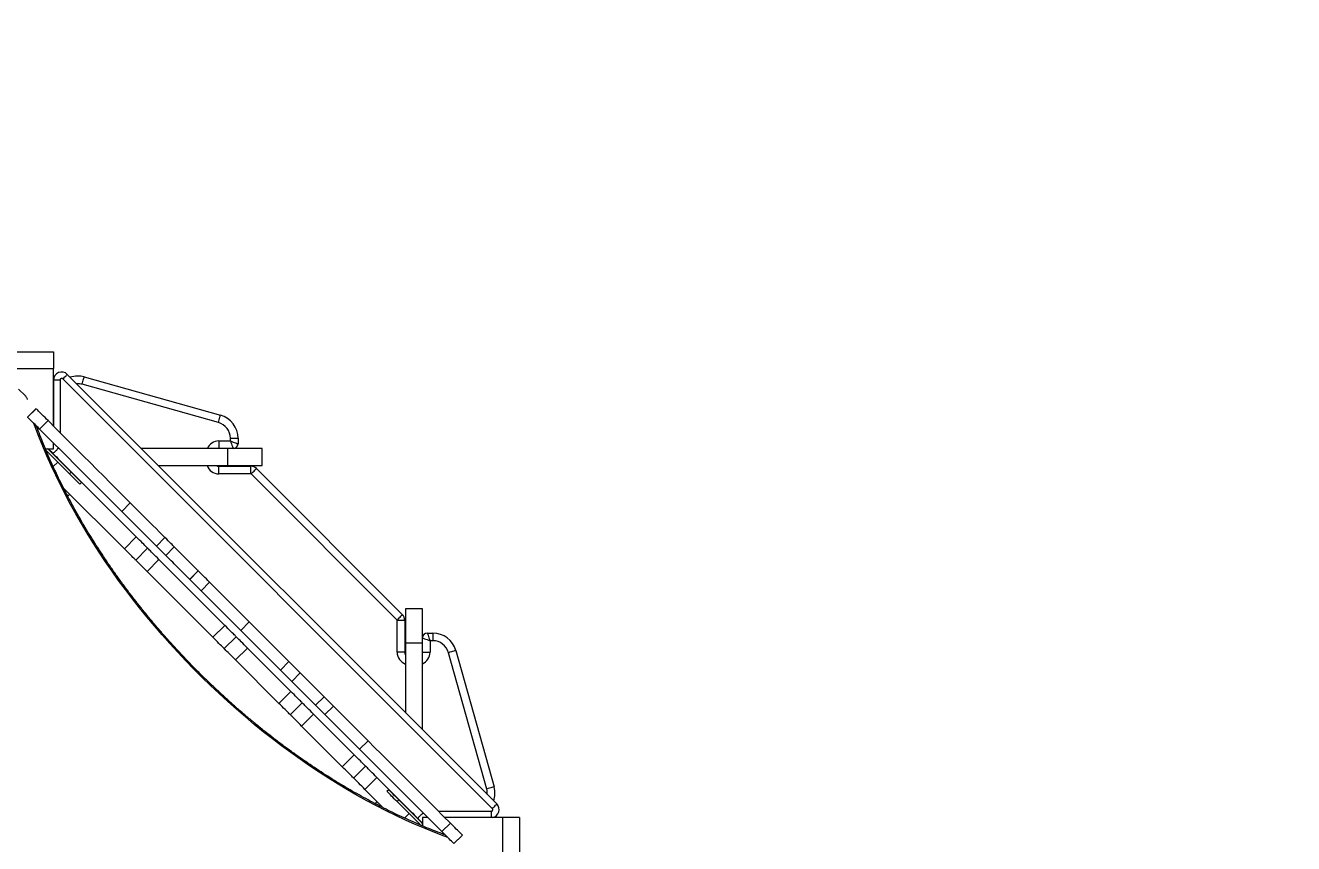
# Model space of a CAD drawing. Header units: millimetres. Extents: x -6332 to 8932, y -6739 to 7096.
# Drawn here: x -1432 to 150, y 808 to 1828 of the extents above; entities that cross this region are included whole.
import ezdxf

# ---------------------------------------------------------------- set-up
doc = ezdxf.new("R2010")
doc.units = ezdxf.units.MM
for name, color, linetype in [('DIKOM_ОБЪЕКТ', 7, 'Continuous'), ('DIKOM_РАЗМЕР_ЗОНА', 7, 'Continuous'), ('DIKOM_РАЗМЕР_ОБЪЕКТА', 7, 'Continuous')]:
    doc.layers.add(name, color=color, linetype=linetype)
doc.styles.add('style1', font='arial.ttf', dxfattribs={"width": 0.8})
doc.dimstyles.new('1-50', dxfattribs={"dimtxt": 300, "dimasz": 200, "dimexe": 100, "dimexo": 0, "dimgap": 100, "dimtad": 1, "dimtxsty": 'style1', "dimcen": 200, "dimclrd": 7, "dimclre": 7, "dimclrt": 7, "dimadec": 1, "dimazin": 2, "dimtfac": 1, "dimtmove": 0, "dimatfit": 2, "dimfxl": 0, "dimlwd": 25, "dimlwe": 18, "dimarcsym": 0})

# ---------------------------------------------------------------- blocks, each defined once
blk = doc.blocks.new('*D9')
at = {"layer": 'Defpoints', "color": 0, "transparency": 16777216}
for p in [(777.2, 5594), (-4228.7, -3389.8), (7301.7, -3389.8)]:
    blk.add_point(p, dxfattribs=at)
at = {"layer": 'DIKOM_РАЗМЕР_ОБЪЕКТА', "color": 7, "lineweight": 18, "transparency": 16777216}
for p, q in [((777.2, 5594), (7401.7, 5594)), ((-4228.7, -3389.8), (7401.7, -3389.8))]:
    blk.add_line(p, q, dxfattribs=at)
at = {"layer": 'DIKOM_РАЗМЕР_ОБЪЕКТА', "color": 7, "lineweight": 25, "transparency": 16777216}
blk.add_line((7301.7, 5394), (7301.7, -3189.8), dxfattribs=at)
at = {"layer": 'DIKOM_РАЗМЕР_ОБЪЕКТА', "color": 7, "transparency": 16777216}
for points in [[(7268.4, 5394), (7335.1, 5394), (7301.7, 5594)], [(7268.4, -3189.8), (7335.1, -3189.8), (7301.7, -3389.8)]]:
    blk.add_solid(points, dxfattribs=at)
at = {"layer": 'DIKOM_РАЗМЕР_ОБЪЕКТА', "color": 7, "transparency": 16777216, "insert": (7048.6, 1153.7), "char_height": 300, "attachment_point": 5, "rotation": 90, "style": 'style1'}
blk.add_mtext('9000', dxfattribs=at)
blk = doc.blocks.new('*D10')
at = {"layer": 'Defpoints', "color": 0, "transparency": 16777216}
for p in [(4034.8, 3636.6), (-4490.8, -1960.5), (4034.8, -5533.4)]:
    blk.add_point(p, dxfattribs=at)
at = {"layer": 'DIKOM_РАЗМЕР_ОБЪЕКТА', "color": 7, "lineweight": 18, "transparency": 16777216}
for p, q in [((4034.8, 3636.6), (4034.8, -5633.4)), ((-4490.8, -1960.5), (-4490.8, -5633.4))]:
    blk.add_line(p, q, dxfattribs=at)
at = {"layer": 'DIKOM_РАЗМЕР_ОБЪЕКТА', "color": 7, "lineweight": 25, "transparency": 16777216}
blk.add_line((-4290.8, -5533.4), (3834.8, -5533.4), dxfattribs=at)
at = {"layer": 'DIKOM_РАЗМЕР_ОБЪЕКТА', "color": 7, "transparency": 16777216}
for points in [[(-4290.8, -5500.1), (-4290.8, -5566.7), (-4490.8, -5533.4)], [(3834.8, -5500.1), (3834.8, -5566.7), (4034.8, -5533.4)]]:
    blk.add_solid(points, dxfattribs=at)
at = {"layer": 'DIKOM_РАЗМЕР_ОБЪЕКТА', "color": 7, "transparency": 16777216, "insert": (308, -5280.2), "char_height": 300, "attachment_point": 5, "style": 'style1'}
blk.add_mtext('8500', dxfattribs=at)
blk = doc.blocks.new('*D11')
at = {"layer": 'Defpoints', "color": 0, "transparency": 16777216}
for p in [(1114.3, 7096.4), (-4349.6, -4627.3), (8831.8, -4627.3)]:
    blk.add_point(p, dxfattribs=at)
at = {"layer": 'DIKOM_РАЗМЕР_ЗОНА', "color": 7, "lineweight": 18, "transparency": 16777216}
for p, q in [((1114.3, 7096.4), (8931.8, 7096.4)), ((-4349.6, -4627.3), (8931.8, -4627.3))]:
    blk.add_line(p, q, dxfattribs=at)
at = {"layer": 'DIKOM_РАЗМЕР_ЗОНА', "color": 7, "lineweight": 25, "transparency": 16777216}
blk.add_line((8831.8, 6896.4), (8831.8, -4427.3), dxfattribs=at)
at = {"layer": 'DIKOM_РАЗМЕР_ЗОНА', "color": 7, "transparency": 16777216}
for points in [[(8798.4, 6896.4), (8865.1, 6896.4), (8831.8, 7096.4)], [(8798.4, -4427.3), (8865.1, -4427.3), (8831.8, -4627.3)]]:
    blk.add_solid(points, dxfattribs=at)
at = {"layer": 'DIKOM_РАЗМЕР_ЗОНА', "color": 7, "transparency": 16777216, "insert": (8578.6, 1308.2), "char_height": 300, "attachment_point": 5, "rotation": 90, "style": 'style1'}
blk.add_mtext('11750', dxfattribs=at)
blk = doc.blocks.new('*D12')
at = {"layer": 'Defpoints', "color": 0, "transparency": 16777216}
for p in [(6134.4, 3354.9), (-6332, -2644.9), (6134.4, -6639)]:
    blk.add_point(p, dxfattribs=at)
at = {"layer": 'DIKOM_РАЗМЕР_ЗОНА', "color": 7, "lineweight": 18, "transparency": 16777216}
for p, q in [((6134.4, 3354.9), (6134.4, -6739)), ((-6332, -2644.9), (-6332, -6739))]:
    blk.add_line(p, q, dxfattribs=at)
at = {"layer": 'DIKOM_РАЗМЕР_ЗОНА', "color": 7, "lineweight": 25, "transparency": 16777216}
blk.add_line((-6132, -6639), (5934.4, -6639), dxfattribs=at)
at = {"layer": 'DIKOM_РАЗМЕР_ЗОНА', "color": 7, "transparency": 16777216}
for points in [[(-6132, -6605.7), (-6132, -6672.3), (-6332, -6639)], [(5934.4, -6605.7), (5934.4, -6672.3), (6134.4, -6639)]]:
    blk.add_solid(points, dxfattribs=at)
at = {"layer": 'DIKOM_РАЗМЕР_ЗОНА', "color": 7, "transparency": 16777216, "insert": (-98.8, -6385.8), "char_height": 300, "attachment_point": 5, "style": 'style1'}
blk.add_mtext('12500', dxfattribs=at)

msp = doc.modelspace()

# ---------------------------------------------------------------- linework, layer by layer
at = {"layer": 'DIKOM_ОБЪЕКТ', "color": 7, "linetype": 'Continuous', "lineweight": 15}
for p, q in [((-1460.976, 1421.087), (-1396.564, 1421.087)), ((-1396.564, 1421.087), (-1396.564, 1400.087)), ((-1460.976, 1400.087), (-1396.564, 1400.087)), ((-1396.33, 1400.087), (-1396.564, 1400.087)), ((-1396.33, 1328.225), (-1396.33, 1400.087)), ((-1380.211, 1391.952), (-1379.688, 1392.475)), ((-1379.688, 1392.475), (-1379.366, 1392.797)), ((-1379.366, 1392.797), (-1379.257, 1392.906)), ((-843.508, 857.156), (-1379.257, 1392.906)), ((-1396.329, 1385.834), (-1396.329, 1328.223)), ((-1388.329, 1385.834), (-1396.329, 1385.834)), ((-1388.329, 1385.834), (-1388.329, 1320.223)), ((-1384.914, 1387.249), (-1383.811, 1388.352)), ((-849.165, 851.5), (-1384.914, 1387.249)), ((-1383.811, 1388.352), (-1382.75, 1389.413)), ((-1382.75, 1389.413), (-1381.772, 1390.391)), ((-1381.772, 1390.391), (-1380.914, 1391.249)), ((-1380.914, 1391.249), (-1380.211, 1391.952)), ((-1360.802, 1380.512), (-1360.302, 1382.297)), ((-1190.802, 1332.912), (-1360.802, 1380.512)), ((-1360.302, 1382.297), (-1359.822, 1384.013)), ((-1359.822, 1384.013), (-1359.379, 1385.594)), ((-1359.379, 1385.594), (-1358.991, 1386.981)), ((-1358.991, 1386.981), (-1358.672, 1388.118)), ((-1358.672, 1388.118), (-1358.436, 1388.963)), ((-1358.436, 1388.963), (-1358.29, 1389.484)), ((-1358.29, 1389.484), (-1358.241, 1389.66)), ((-1358.241, 1389.66), (-1188.241, 1342.06)), ((-1431.603, 1366.063), (-1440.147, 1374.608)), ((-1396.329, 1360.771), (-1396.329, 1361.011)), ((-1396.329, 1328.224), (-1396.329, 1360.771)), ((-1428.846, 1339.527), (-1418.239, 1350.134)), ((-1423.485, 1344.923), (-1418.256, 1350.151)), ((-1418.239, 1350.134), (-1418.256, 1350.151)), ((-1418.109, 1350.004), (-1418.239, 1350.134)), ((-1417.721, 1349.616), (-1418.109, 1350.004)), ((-1417.083, 1348.978), (-1417.721, 1349.616)), ((-1416.206, 1348.101), (-1417.083, 1348.978)), ((-1415.107, 1347.002), (-1416.206, 1348.101)), ((-1413.805, 1345.7), (-1415.107, 1347.002)), ((-1412.325, 1344.22), (-1413.805, 1345.7)), ((-1428.715, 1339.397), (-1428.846, 1339.527)), ((-1428.328, 1339.009), (-1428.715, 1339.397)), ((-1427.689, 1338.371), (-1428.328, 1339.009)), ((-1426.813, 1337.494), (-1427.689, 1338.371)), ((-1425.713, 1336.395), (-1426.813, 1337.494)), ((-1424.412, 1335.094), (-1425.713, 1336.395)), ((-1422.932, 1333.613), (-1424.412, 1335.094)), ((-1421.301, 1331.983), (-1422.932, 1333.613)), ((-1419.549, 1330.23), (-1421.301, 1331.983)), ((-1419.434, 1327.42), (-1420.991, 1331.672)), ((-1417.707, 1328.389), (-1419.549, 1330.23)), ((-1413.894, 1324.575), (-1403.287, 1335.182)), ((-1410.694, 1342.589), (-1412.325, 1344.22)), ((-1408.942, 1340.837), (-1410.694, 1342.589)), ((-1407.101, 1338.995), (-1408.942, 1340.837)), ((-1405.204, 1337.099), (-1407.101, 1338.995)), ((-1403.287, 1335.182), (-1405.204, 1337.099)), ((-1394.481, 1326.376), (-1403.287, 1335.182)), ((-1190.802, 1332.912), (-1190.302, 1334.696)), ((-1190.302, 1334.696), (-1189.822, 1336.412)), ((-1189.822, 1336.412), (-1189.379, 1337.994)), ((-1189.379, 1337.994), (-1188.991, 1339.38)), ((-1188.991, 1339.38), (-1188.672, 1340.518)), ((-1188.672, 1340.518), (-1188.436, 1341.363)), ((-1188.436, 1341.363), (-1188.29, 1341.884)), ((-1188.29, 1341.884), (-1188.241, 1342.06)), ((-1414.846, 1315.379), (-1419.434, 1327.42)), ((-1415.811, 1326.492), (-1417.707, 1328.389)), ((-1413.894, 1324.575), (-1415.811, 1326.492)), ((-1409.986, 1303.315), (-1414.846, 1315.379)), ((-1405.087, 1315.769), (-1413.894, 1324.575)), ((-1396.303, 1306.984), (-1405.087, 1315.769)), ((-1385.696, 1317.591), (-1394.481, 1326.376)), ((-1376.941, 1308.836), (-1385.696, 1317.591)), ((-1175.829, 1309.825), (-1175.829, 1313.171)), ((-1175.829, 1313.171), (-1166.329, 1313.171)), ((-1166.329, 1313.171), (-1166.329, 1306.325)), ((-1404.857, 1291.235), (-1409.986, 1303.315)), ((-1406.617, 1300.087), (-1396.33, 1300.087)), ((-1403.331, 1299.777), (-1403.021, 1300.087)), ((-1403.021, 1300.087), (-1402.877, 1299.943)), ((-1402.877, 1299.943), (-1402.448, 1299.515)), ((-1402.575, 1299.115), (-1402.711, 1299.251)), ((-1402.575, 1299.115), (-1374.342, 1270.881)), ((-1402.448, 1299.515), (-1401.744, 1298.81)), ((-1401.744, 1298.81), (-1400.778, 1297.844)), ((-1400.778, 1297.844), (-1399.57, 1296.637)), ((-1396.33, 1300.087), (-1396.33, 1307.012)), ((-1387.548, 1298.23), (-1396.303, 1306.984)), ((-1378.83, 1289.512), (-1387.548, 1298.23)), ((-1368.224, 1300.118), (-1376.941, 1308.836)), ((-1359.551, 1291.446), (-1368.224, 1300.118)), ((-1179.014, 1300.325), (-1286.677, 1300.325)), ((-1190.329, 1309.825), (-1175.829, 1309.825)), ((-1190.329, 1309.825), (-1190.329, 1300.325)), ((-1179.014, 1279.325), (-1179.014, 1300.325)), ((-1136.329, 1300.325), (-1179.014, 1300.325)), ((-1175.829, 1309.825), (-1175.147, 1307.972)), ((-1175.829, 1309.825), (-1173.976, 1309.142)), ((-1175.147, 1307.972), (-1174.49, 1306.189)), ((-1174.49, 1306.189), (-1173.885, 1304.547)), ((-1173.976, 1309.142), (-1172.194, 1308.486)), ((-1173.885, 1304.547), (-1173.354, 1303.107)), ((-1173.354, 1303.107), (-1172.919, 1301.926)), ((-1172.919, 1301.926), (-1172.596, 1301.048)), ((-1172.596, 1301.048), (-1172.397, 1300.507)), ((-1172.397, 1300.507), (-1172.329, 1300.325)), ((-1172.194, 1308.486), (-1170.552, 1307.88)), ((-1170.552, 1307.88), (-1169.112, 1307.35)), ((-1169.112, 1307.35), (-1167.93, 1306.914)), ((-1167.93, 1306.914), (-1167.053, 1306.591)), ((-1167.053, 1306.591), (-1166.512, 1306.392)), ((-1166.512, 1306.392), (-1166.329, 1306.325)), ((-1136.329, 1279.325), (-1136.329, 1300.325)), ((-1399.46, 1279.145), (-1404.857, 1291.235)), ((-1376.463, 1268.76), (-1404.697, 1296.993)), ((-1399.57, 1296.637), (-1398.145, 1295.211)), ((-1398.145, 1295.211), (-1396.531, 1293.597)), ((-1391.276, 1283.573), (-1396.924, 1277.925)), ((-1396.531, 1293.597), (-1394.762, 1291.828)), ((-1394.762, 1291.828), (-1392.873, 1289.939)), ((-1392.873, 1289.939), (-1390.903, 1287.969)), ((-1390.903, 1287.969), (-1388.891, 1285.957)), ((-1388.891, 1285.957), (-1389.155, 1285.694)), ((-1293.193, 1190.259), (-1388.891, 1285.957)), ((-1370.157, 1280.839), (-1378.83, 1289.512)), ((-1350.93, 1282.825), (-1359.551, 1291.446)), ((-1342.368, 1274.263), (-1350.93, 1282.825)), ((-1393.8, 1267.053), (-1399.46, 1279.145)), ((-1387.88, 1254.966), (-1393.8, 1267.053)), ((-1376.463, 1268.76), (-1374.342, 1270.881)), ((-1374.652, 1266.949), (-1376.463, 1268.76)), ((-1372.88, 1265.177), (-1374.652, 1266.949)), ((-1374.342, 1270.881), (-1372.531, 1269.071)), ((-1372.531, 1269.071), (-1370.759, 1267.298)), ((-1370.759, 1267.298), (-1369.061, 1265.6)), ((-1361.537, 1272.218), (-1370.157, 1280.839)), ((-1369.061, 1265.6), (-1367.471, 1264.011)), ((-1352.975, 1263.657), (-1361.537, 1272.218)), ((-1333.873, 1265.768), (-1342.368, 1274.263)), ((-1325.452, 1257.347), (-1333.873, 1265.768)), ((-1265.677, 1279.325), (-1179.014, 1279.325)), ((-1190.329, 1278.325), (-1150.446, 1278.325)), ((-1190.329, 1268.825), (-1190.329, 1278.325)), ((-1150.446, 1268.825), (-1190.329, 1268.825)), ((-1179.014, 1279.325), (-1136.329, 1279.325)), ((-1150.446, 1268.825), (-1150.446, 1278.325)), ((-1150.092, 1268.678), (-1148.782, 1269.989)), ((-967.977, 1086.533), (-1150.092, 1268.678)), ((-1148.782, 1269.989), (-1147.521, 1271.249)), ((-1147.521, 1271.249), (-1146.36, 1272.41)), ((-1146.36, 1272.41), (-1145.342, 1273.428)), ((-1145.342, 1273.428), (-1144.507, 1274.263)), ((-1144.507, 1274.263), (-1143.886, 1274.884)), ((-1143.886, 1274.884), (-1143.503, 1275.266)), ((-1143.503, 1275.266), (-1143.374, 1275.395)), ((-1143.374, 1275.395), (-961.258, 1093.25)), ((-1381.704, 1242.893), (-1387.88, 1254.966)), ((-1308.043, 1175.41), (-1384.252, 1251.619)), ((-1371.182, 1263.479), (-1372.88, 1265.177)), ((-1369.593, 1261.889), (-1371.182, 1263.479)), ((-1368.145, 1260.441), (-1369.593, 1261.889)), ((-1366.868, 1259.164), (-1368.145, 1260.441)), ((-1367.471, 1264.011), (-1366.023, 1262.563)), ((-1365.787, 1258.084), (-1366.868, 1259.164)), ((-1366.023, 1262.563), (-1364.746, 1261.286)), ((-1364.925, 1257.222), (-1365.787, 1258.084)), ((-1364.3, 1256.597), (-1364.925, 1257.222)), ((-1364.746, 1261.286), (-1363.666, 1260.205)), ((-1363.923, 1256.22), (-1364.3, 1256.597)), ((-1363.803, 1256.1), (-1363.923, 1256.22)), ((-1363.803, 1256.1), (-1361.682, 1258.221)), ((-1363.666, 1260.205), (-1362.804, 1259.343)), ((-1362.804, 1259.343), (-1362.179, 1258.718)), ((-1362.179, 1258.718), (-1361.802, 1258.341)), ((-1361.802, 1258.341), (-1361.682, 1258.222)), ((-1344.48, 1255.162), (-1352.975, 1263.657)), ((-1336.059, 1246.74), (-1344.48, 1255.162)), ((-1317.113, 1249.007), (-1325.452, 1257.347)), ((-1375.275, 1230.839), (-1381.704, 1242.893)), ((-1379.427, 1242.552), (-1379.69, 1242.815)), ((-1378.791, 1241.916), (-1379.427, 1242.552)), ((-1378.403, 1241.528), (-1378.791, 1241.916)), ((-1378.272, 1241.397), (-1378.403, 1241.528)), ((-1376.151, 1243.518), (-1378.272, 1241.397)), ((-1327.719, 1238.4), (-1336.059, 1246.74)), ((-1319.467, 1230.149), (-1327.719, 1238.4)), ((-1308.861, 1240.756), (-1317.113, 1249.007)), ((-1300.704, 1232.599), (-1308.861, 1240.756)), ((-1368.596, 1218.812), (-1375.275, 1230.839)), ((-1361.673, 1206.819), (-1368.596, 1218.812)), ((-1311.311, 1221.992), (-1319.467, 1230.149)), ((-1311.311, 1221.992), (-1300.704, 1232.599)), ((-1306.304, 1216.985), (-1311.311, 1221.992)), ((-1295.697, 1227.592), (-1300.704, 1232.599)), ((-1290.812, 1222.706), (-1295.697, 1227.592)), ((-1286.06, 1217.955), (-1290.812, 1222.706)), ((-1354.509, 1194.868), (-1361.673, 1206.819)), ((-1301.418, 1212.1), (-1306.304, 1216.985)), ((-1296.666, 1207.348), (-1301.418, 1212.1)), ((-1292.06, 1202.742), (-1296.666, 1207.348)), ((-1287.611, 1198.293), (-1292.06, 1202.742)), ((-1281.454, 1213.348), (-1286.06, 1217.955)), ((-1277.005, 1208.9), (-1281.454, 1213.348)), ((-1272.724, 1204.618), (-1277.005, 1208.9)), ((-1268.622, 1200.516), (-1272.724, 1204.618)), ((-1347.109, 1182.965), (-1354.509, 1194.868)), ((-1308.043, 1175.41), (-1293.193, 1190.259)), ((-1291.181, 1188.247), (-1293.193, 1190.259)), ((-1289.21, 1186.276), (-1291.181, 1188.247)), ((-1283.33, 1194.012), (-1287.611, 1198.293)), ((-1279.228, 1189.909), (-1283.33, 1194.012)), ((-1275.315, 1185.997), (-1279.228, 1189.909)), ((-1264.708, 1196.603), (-1268.622, 1200.516)), ((-1268.094, 1178.776), (-1257.488, 1189.383)), ((-1260.994, 1192.889), (-1264.708, 1196.603)), ((-1257.488, 1189.383), (-1260.994, 1192.889)), ((-1255.339, 1187.234), (-1257.488, 1189.383)), ((-1253.377, 1185.271), (-1255.339, 1187.234)), ((-1339.476, 1171.118), (-1347.109, 1182.965)), ((-1331.616, 1159.335), (-1339.476, 1171.118)), ((-1306.03, 1173.398), (-1308.043, 1175.41)), ((-1304.059, 1171.427), (-1306.03, 1173.398)), ((-1302.17, 1169.538), (-1304.059, 1171.427)), ((-1293.905, 1161.273), (-1279.056, 1176.122)), ((-1287.32, 1184.387), (-1289.21, 1186.276)), ((-1285.55, 1182.616), (-1287.32, 1184.387)), ((-1283.936, 1181.002), (-1285.55, 1182.616)), ((-1282.51, 1179.576), (-1283.936, 1181.002)), ((-1281.301, 1178.367), (-1282.51, 1179.576)), ((-1280.334, 1177.4), (-1281.301, 1178.367)), ((-1279.629, 1176.695), (-1280.334, 1177.4)), ((-1279.199, 1176.266), (-1279.629, 1176.695)), ((-1279.056, 1176.122), (-1279.199, 1176.266)), ((-1278.912, 1175.978), (-1279.056, 1176.122)), ((-1278.483, 1175.55), (-1278.912, 1175.978)), ((-1277.779, 1174.845), (-1278.483, 1175.55)), ((-1276.812, 1173.878), (-1277.779, 1174.845)), ((-1275.603, 1172.669), (-1276.812, 1173.878)), ((-1274.177, 1171.243), (-1275.603, 1172.669)), ((-1271.601, 1182.282), (-1275.315, 1185.997)), ((-1272.562, 1169.628), (-1274.177, 1171.243)), ((-1268.094, 1178.776), (-1271.601, 1182.282)), ((-1265.946, 1176.627), (-1268.094, 1178.776)), ((-1263.983, 1174.665), (-1265.946, 1176.627)), ((-1262.214, 1172.895), (-1263.983, 1174.665)), ((-1260.643, 1171.325), (-1262.214, 1172.895)), ((-1259.277, 1169.959), (-1260.643, 1171.325)), ((-1256.448, 1167.129), (-1245.841, 1177.736)), ((-1251.607, 1183.502), (-1253.377, 1185.271)), ((-1250.037, 1181.932), (-1251.607, 1183.502)), ((-1248.671, 1180.565), (-1250.037, 1181.932)), ((-1247.513, 1179.408), (-1248.671, 1180.565)), ((-1246.569, 1178.464), (-1247.513, 1179.408)), ((-1245.841, 1177.736), (-1246.569, 1178.464)), ((-1245.538, 1177.433), (-1245.841, 1177.736)), ((-1244.985, 1176.88), (-1245.538, 1177.433)), ((-1244.193, 1176.088), (-1244.985, 1176.88)), ((-1243.176, 1175.07), (-1244.193, 1176.088)), ((-1241.949, 1173.844), (-1243.176, 1175.07)), ((-1240.535, 1172.43), (-1241.949, 1173.844)), ((-1238.958, 1170.852), (-1240.535, 1172.43)), ((-1237.243, 1169.138), (-1238.958, 1170.852)), ((-1323.534, 1147.621), (-1331.616, 1159.335)), ((-1300.399, 1167.767), (-1302.17, 1169.538)), ((-1298.785, 1166.153), (-1300.399, 1167.767)), ((-1297.359, 1164.726), (-1298.785, 1166.153)), ((-1296.15, 1163.518), (-1297.359, 1164.726)), ((-1295.183, 1162.551), (-1296.15, 1163.518)), ((-1294.478, 1161.846), (-1295.183, 1162.551)), ((-1294.049, 1161.416), (-1294.478, 1161.846)), ((-1293.905, 1161.273), (-1294.049, 1161.416)), ((-1293.761, 1161.129), (-1293.905, 1161.273)), ((-1293.333, 1160.7), (-1293.761, 1161.129)), ((-1292.628, 1159.996), (-1293.333, 1160.7)), ((-1291.661, 1159.029), (-1292.628, 1159.996)), ((-1290.452, 1157.82), (-1291.661, 1159.029)), ((-1289.026, 1156.394), (-1290.452, 1157.82)), ((-1287.411, 1154.779), (-1289.026, 1156.394)), ((-1279.765, 1147.133), (-1264.916, 1161.982)), ((-1270.791, 1167.857), (-1272.562, 1169.628)), ((-1268.9, 1165.967), (-1270.791, 1167.857)), ((-1266.929, 1163.995), (-1268.9, 1165.967)), ((-1264.916, 1161.982), (-1266.929, 1163.995)), ((-1182.874, 1079.94), (-1264.916, 1161.982)), ((-1258.12, 1168.802), (-1259.277, 1169.959)), ((-1257.176, 1167.857), (-1258.12, 1168.802)), ((-1256.448, 1167.129), (-1257.176, 1167.857)), ((-1256.144, 1166.826), (-1256.448, 1167.129)), ((-1255.592, 1166.274), (-1256.144, 1166.826)), ((-1254.8, 1165.482), (-1255.592, 1166.274)), ((-1253.782, 1164.464), (-1254.8, 1165.482)), ((-1252.556, 1163.237), (-1253.782, 1164.464)), ((-1251.142, 1161.823), (-1252.556, 1163.237)), ((-1249.564, 1160.245), (-1251.142, 1161.823)), ((-1247.85, 1158.532), (-1249.564, 1160.245)), ((-1246.029, 1156.71), (-1247.85, 1158.532)), ((-1244.131, 1154.813), (-1246.029, 1156.71)), ((-1235.422, 1167.317), (-1237.243, 1169.138)), ((-1233.525, 1165.419), (-1235.422, 1167.317)), ((-1231.583, 1163.478), (-1233.525, 1165.419)), ((-1229.632, 1161.526), (-1231.583, 1163.478)), ((-1227.703, 1159.597), (-1229.632, 1161.526)), ((-1225.829, 1157.724), (-1227.703, 1159.597)), ((-1224.044, 1155.938), (-1225.829, 1157.724)), ((-1222.376, 1154.271), (-1224.044, 1155.938)), ((-1315.233, 1135.984), (-1323.534, 1147.621)), ((-1285.64, 1153.008), (-1287.411, 1154.779)), ((-1283.75, 1151.117), (-1285.64, 1153.008)), ((-1281.778, 1149.146), (-1283.75, 1151.117)), ((-1279.765, 1147.133), (-1281.778, 1149.146)), ((-1197.723, 1065.091), (-1279.765, 1147.133)), ((-1242.19, 1152.872), (-1244.131, 1154.813)), ((-1240.238, 1150.92), (-1242.19, 1152.872)), ((-1238.309, 1148.991), (-1240.238, 1150.92)), ((-1236.436, 1147.117), (-1238.309, 1148.991)), ((-1234.65, 1145.332), (-1236.436, 1147.117)), ((-1232.983, 1143.664), (-1234.65, 1145.332)), ((-1231.462, 1142.143), (-1232.983, 1143.664)), ((-1230.114, 1140.795), (-1231.462, 1142.143)), ((-1228.961, 1139.643), (-1230.114, 1140.795)), ((-1228.024, 1138.706), (-1228.961, 1139.643)), ((-1226.645, 1137.327), (-1216.039, 1147.934)), ((-1226.628, 1137.31), (-1216.021, 1147.916)), ((-1220.855, 1152.75), (-1222.376, 1154.271)), ((-1219.507, 1151.402), (-1220.855, 1152.75)), ((-1218.355, 1150.25), (-1219.507, 1151.402)), ((-1217.418, 1149.313), (-1218.355, 1150.25)), ((-1216.712, 1148.607), (-1217.418, 1149.313)), ((-1216.25, 1148.144), (-1216.712, 1148.607)), ((-1216.039, 1147.934), (-1216.25, 1148.144)), ((-1216.021, 1147.916), (-1216.039, 1147.934)), ((-1215.877, 1147.771), (-1216.021, 1147.916)), ((-1215.447, 1147.342), (-1215.877, 1147.771)), ((-1214.742, 1146.637), (-1215.447, 1147.342)), ((-1213.775, 1145.669), (-1214.742, 1146.637)), ((-1212.565, 1144.46), (-1213.775, 1145.669)), ((-1211.138, 1143.033), (-1212.565, 1144.46)), ((-1209.522, 1141.417), (-1211.138, 1143.033)), ((-1207.751, 1139.646), (-1209.522, 1141.417)), ((-1205.86, 1137.755), (-1207.751, 1139.646)), ((-1306.72, 1124.431), (-1315.233, 1135.984)), ((-1297.999, 1112.969), (-1306.72, 1124.431)), ((-1227.318, 1138), (-1228.024, 1138.706)), ((-1226.856, 1137.538), (-1227.318, 1138)), ((-1226.645, 1137.327), (-1226.856, 1137.538)), ((-1226.628, 1137.31), (-1226.645, 1137.327)), ((-1226.484, 1137.165), (-1226.628, 1137.31)), ((-1226.054, 1136.735), (-1226.484, 1137.165)), ((-1225.349, 1136.03), (-1226.054, 1136.735)), ((-1224.381, 1135.063), (-1225.349, 1136.03)), ((-1223.171, 1133.853), (-1224.381, 1135.063)), ((-1221.744, 1132.426), (-1223.171, 1133.853)), ((-1220.129, 1130.81), (-1221.744, 1132.426)), ((-1218.358, 1129.039), (-1220.129, 1130.81)), ((-1216.467, 1127.148), (-1218.358, 1129.039)), ((-1214.495, 1125.176), (-1216.467, 1127.148)), ((-1212.482, 1123.164), (-1214.495, 1125.176)), ((-1212.482, 1123.164), (-1201.876, 1133.771)), ((-1203.888, 1135.783), (-1205.86, 1137.755)), ((-1201.876, 1133.771), (-1203.888, 1135.783)), ((-1152.378, 1084.273), (-1201.876, 1133.771)), ((-1289.075, 1101.605), (-1297.999, 1112.969)), ((-1162.985, 1073.667), (-1212.482, 1123.164)), ((-1279.954, 1090.345), (-1289.075, 1101.605)), ((-963.226, 1091.282), (-962.391, 1092.118)), ((-962.391, 1092.118), (-961.77, 1092.739)), ((-961.77, 1092.739), (-961.387, 1093.121)), ((-961.387, 1093.121), (-961.258, 1093.25)), ((-936.33, 1100.321), (-957.33, 1100.321)), ((-957.33, 1100.321), (-957.33, 1057.637)), ((-936.33, 1057.637), (-936.33, 1100.321)), ((-1270.641, 1079.197), (-1279.954, 1090.345)), ((-1261.142, 1068.167), (-1270.641, 1079.197)), ((-1197.723, 1065.091), (-1182.874, 1079.94)), ((-1180.861, 1077.928), (-1182.874, 1079.94)), ((-1178.89, 1075.956), (-1180.861, 1077.928)), ((-1177, 1074.067), (-1178.89, 1075.956)), ((-1162.985, 1073.667), (-1152.378, 1084.273)), ((-1102.881, 1034.775), (-1152.378, 1084.273)), ((-967.977, 1086.533), (-966.666, 1087.843)), ((-967.83, 1046.321), (-967.83, 1086.179)), ((-958.33, 1086.179), (-967.83, 1086.179)), ((-966.666, 1087.843), (-965.406, 1089.103)), ((-965.406, 1089.103), (-964.244, 1090.265)), ((-964.244, 1090.265), (-963.226, 1091.282)), ((-958.33, 1086.179), (-958.33, 1046.321)), ((-1251.463, 1057.262), (-1261.142, 1068.167)), ((-1195.711, 1063.078), (-1197.723, 1065.091)), ((-1193.739, 1061.107), (-1195.711, 1063.078)), ((-1191.85, 1059.217), (-1193.739, 1061.107)), ((-1183.586, 1050.953), (-1168.737, 1065.803)), ((-1175.23, 1072.296), (-1177, 1074.067)), ((-1173.615, 1070.682), (-1175.23, 1072.296)), ((-1172.189, 1069.255), (-1173.615, 1070.682)), ((-1170.98, 1068.047), (-1172.189, 1069.255)), ((-1170.013, 1067.08), (-1170.98, 1068.047)), ((-1169.308, 1066.375), (-1170.013, 1067.08)), ((-1168.879, 1065.946), (-1169.308, 1066.375)), ((-1168.737, 1065.803), (-1168.879, 1065.946)), ((-1168.592, 1065.659), (-1168.737, 1065.803)), ((-1168.163, 1065.229), (-1168.592, 1065.659)), ((-1167.458, 1064.524), (-1168.163, 1065.229)), ((-1166.491, 1063.557), (-1167.458, 1064.524)), ((-1165.282, 1062.348), (-1166.491, 1063.557)), ((-1163.856, 1060.922), (-1165.282, 1062.348)), ((-1162.241, 1059.307), (-1163.856, 1060.922)), ((-1113.487, 1024.169), (-1162.985, 1073.667)), ((-936.33, 1064.321), (-936.148, 1064.254)), ((-936.148, 1064.254), (-935.607, 1064.055)), ((-935.607, 1064.055), (-934.729, 1063.731)), ((-934.729, 1063.731), (-933.548, 1063.296)), ((-933.548, 1063.296), (-932.108, 1062.766)), ((-932.108, 1062.766), (-930.466, 1062.161)), ((-930.466, 1062.161), (-928.684, 1061.504)), ((-930.33, 1070.321), (-923.484, 1070.321)), ((-930.33, 1070.321), (-930.263, 1070.138)), ((-930.263, 1070.138), (-930.064, 1069.598)), ((-930.064, 1069.598), (-929.74, 1068.72)), ((-929.74, 1068.72), (-929.305, 1067.539)), ((-929.305, 1067.539), (-928.775, 1066.099)), ((-928.775, 1066.099), (-928.17, 1064.457)), ((-928.684, 1061.504), (-926.83, 1060.821)), ((-928.17, 1064.457), (-927.513, 1062.675)), ((-927.513, 1062.675), (-926.83, 1060.821)), ((-926.83, 1060.821), (-926.83, 1046.321)), ((-923.484, 1060.821), (-926.83, 1060.821)), ((-923.484, 1070.321), (-923.484, 1060.821)), ((-1241.609, 1046.487), (-1251.463, 1057.262)), ((-1231.586, 1035.851), (-1241.609, 1046.487)), ((-1190.079, 1057.447), (-1191.85, 1059.217)), ((-1188.465, 1055.832), (-1190.079, 1057.447)), ((-1187.038, 1054.406), (-1188.465, 1055.832)), ((-1185.83, 1053.197), (-1187.038, 1054.406)), ((-1184.863, 1052.23), (-1185.83, 1053.197)), ((-1184.158, 1051.526), (-1184.863, 1052.23)), ((-1183.729, 1051.096), (-1184.158, 1051.526)), ((-1183.586, 1050.953), (-1183.729, 1051.096)), ((-1183.441, 1050.809), (-1183.586, 1050.953)), ((-1183.012, 1050.38), (-1183.441, 1050.809)), ((-1182.307, 1049.675), (-1183.012, 1050.38)), ((-1181.34, 1048.708), (-1182.307, 1049.675)), ((-1180.132, 1047.499), (-1181.34, 1048.708)), ((-1178.705, 1046.073), (-1180.132, 1047.499)), ((-1177.09, 1044.458), (-1178.705, 1046.073)), ((-1175.32, 1042.687), (-1177.09, 1044.458)), ((-1169.446, 1036.814), (-1154.597, 1051.663)), ((-1160.471, 1057.537), (-1162.241, 1059.307)), ((-1158.581, 1055.647), (-1160.471, 1057.537)), ((-1156.609, 1053.676), (-1158.581, 1055.647)), ((-1154.597, 1051.663), (-1156.609, 1053.676)), ((-1100.443, 997.509), (-1154.597, 1051.663)), ((-958.33, 1046.321), (-967.83, 1046.321)), ((-936.33, 1057.637), (-957.33, 1057.637)), ((-957.33, 1057.637), (-957.33, 970.978)), ((-936.33, 949.978), (-936.33, 1057.637)), ((-936.33, 1046.321), (-926.83, 1046.321)), ((-901.959, 1046.348), (-903.743, 1045.848)), ((-856.143, 875.849), (-903.743, 1045.848)), ((-900.242, 1046.829), (-901.959, 1046.348)), ((-898.661, 1047.272), (-900.242, 1046.829)), ((-897.274, 1047.66), (-898.661, 1047.272)), ((-896.137, 1047.978), (-897.274, 1047.66)), ((-895.291, 1048.215), (-896.137, 1047.978)), ((-894.771, 1048.361), (-895.291, 1048.215)), ((-894.595, 1048.41), (-894.771, 1048.361)), ((-894.595, 1048.41), (-846.995, 878.41)), ((-1221.4, 1025.358), (-1231.586, 1035.851)), ((-1173.43, 1040.798), (-1175.32, 1042.687)), ((-1171.459, 1038.827), (-1173.43, 1040.798)), ((-1169.446, 1036.814), (-1171.459, 1038.827)), ((-1115.292, 982.66), (-1169.446, 1036.814)), ((-1113.487, 1024.169), (-1102.881, 1034.775)), ((-1100.868, 1032.763), (-1102.881, 1034.775)), ((-1098.896, 1030.791), (-1100.868, 1032.763)), ((-1097.006, 1028.9), (-1098.896, 1030.791)), ((-1095.234, 1027.129), (-1097.006, 1028.9)), ((-1211.058, 1015.017), (-1221.4, 1025.358)), ((-1200.566, 1004.831), (-1211.058, 1015.017)), ((-1111.475, 1022.156), (-1113.487, 1024.169)), ((-1109.503, 1020.185), (-1111.475, 1022.156)), ((-1107.612, 1018.294), (-1109.503, 1020.185)), ((-1105.841, 1016.522), (-1107.612, 1018.294)), ((-1104.225, 1014.907), (-1105.841, 1016.522)), ((-1102.798, 1013.48), (-1104.225, 1014.907)), ((-1101.589, 1012.27), (-1102.798, 1013.48)), ((-1099.342, 1010.023), (-1088.735, 1020.63)), ((-1099.325, 1010.006), (-1088.718, 1020.613)), ((-1093.619, 1025.514), (-1095.234, 1027.129)), ((-1092.192, 1024.087), (-1093.619, 1025.514)), ((-1090.982, 1022.877), (-1092.192, 1024.087)), ((-1090.015, 1021.909), (-1090.982, 1022.877)), ((-1089.309, 1021.204), (-1090.015, 1021.909)), ((-1088.88, 1020.774), (-1089.309, 1021.204)), ((-1088.735, 1020.63), (-1088.88, 1020.774)), ((-1088.718, 1020.613), (-1088.735, 1020.63)), ((-1088.507, 1020.402), (-1088.718, 1020.613)), ((-1088.045, 1019.939), (-1088.507, 1020.402)), ((-1087.339, 1019.234), (-1088.045, 1019.939)), ((-1086.402, 1018.297), (-1087.339, 1019.234)), ((-1085.249, 1017.144), (-1086.402, 1018.297)), ((-1083.901, 1015.796), (-1085.249, 1017.144)), ((-1082.38, 1014.275), (-1083.901, 1015.796)), ((-1080.713, 1012.608), (-1082.38, 1014.275)), ((-1078.927, 1010.822), (-1080.713, 1012.608)), ((-1189.93, 994.808), (-1200.566, 1004.831)), ((-1115.292, 982.66), (-1100.443, 997.509)), ((-1100.621, 1011.303), (-1101.589, 1012.27)), ((-1099.916, 1010.597), (-1100.621, 1011.303)), ((-1098.43, 995.496), (-1100.443, 997.509)), ((-1099.486, 1010.168), (-1099.916, 1010.597)), ((-1099.342, 1010.023), (-1099.486, 1010.168)), ((-1099.325, 1010.006), (-1099.342, 1010.023)), ((-1099.114, 1009.795), (-1099.325, 1010.006)), ((-1098.651, 1009.333), (-1099.114, 1009.795)), ((-1097.946, 1008.627), (-1098.651, 1009.333)), ((-1097.009, 1007.69), (-1097.946, 1008.627)), ((-1095.856, 1006.537), (-1097.009, 1007.69)), ((-1094.508, 1005.189), (-1095.856, 1006.537)), ((-1092.987, 1003.669), (-1094.508, 1005.189)), ((-1091.32, 1002.001), (-1092.987, 1003.669)), ((-1089.534, 1000.216), (-1091.32, 1002.001)), ((-1087.661, 998.342), (-1089.534, 1000.216)), ((-1085.732, 996.413), (-1087.661, 998.342)), ((-1077.054, 1008.949), (-1078.927, 1010.822)), ((-1075.125, 1007.02), (-1077.054, 1008.949)), ((-1073.173, 1005.068), (-1075.125, 1007.02)), ((-1071.232, 1003.127), (-1073.173, 1005.068)), ((-1069.334, 1001.229), (-1071.232, 1003.127)), ((-1067.513, 999.408), (-1069.334, 1001.229)), ((-1065.799, 997.694), (-1067.513, 999.408)), ((-1064.221, 996.116), (-1065.799, 997.694)), ((-1179.155, 984.954), (-1189.93, 994.808)), ((-1168.25, 975.275), (-1179.155, 984.954)), ((-1113.28, 980.647), (-1115.292, 982.66)), ((-1101.147, 968.514), (-1086.297, 983.364)), ((-1101.137, 968.505), (-1086.288, 983.354)), ((-1096.459, 993.525), (-1098.43, 995.496)), ((-1094.568, 991.634), (-1096.459, 993.525)), ((-1092.797, 989.863), (-1094.568, 991.634)), ((-1091.182, 988.248), (-1092.797, 989.863)), ((-1089.755, 986.821), (-1091.182, 988.248)), ((-1088.545, 985.611), (-1089.755, 986.821)), ((-1087.577, 984.643), (-1088.545, 985.611)), ((-1086.872, 983.938), (-1087.577, 984.643)), ((-1086.442, 983.508), (-1086.872, 983.938)), ((-1086.297, 983.364), (-1086.442, 983.508)), ((-1086.288, 983.354), (-1086.297, 983.364)), ((-1086.143, 983.21), (-1086.288, 983.354)), ((-1085.714, 982.78), (-1086.143, 983.21)), ((-1083.78, 994.461), (-1085.732, 996.413)), ((-1085.008, 982.075), (-1085.714, 982.78)), ((-1084.041, 981.107), (-1085.008, 982.075)), ((-1082.831, 979.898), (-1084.041, 981.107)), ((-1081.838, 992.52), (-1083.78, 994.461)), ((-1079.941, 990.623), (-1081.838, 992.52)), ((-1078.12, 988.801), (-1079.941, 990.623)), ((-1076.406, 987.087), (-1078.12, 988.801)), ((-1074.828, 985.509), (-1076.406, 987.087)), ((-1073.414, 984.096), (-1074.828, 985.509)), ((-1072.187, 982.869), (-1073.414, 984.096)), ((-1071.17, 981.851), (-1072.187, 982.869)), ((-1070.378, 981.06), (-1071.17, 981.851)), ((-1069.825, 980.507), (-1070.378, 981.06)), ((-1069.522, 980.204), (-1058.915, 990.81)), ((-1062.807, 994.702), (-1064.221, 996.116)), ((-1061.581, 993.475), (-1062.807, 994.702)), ((-1060.563, 992.458), (-1061.581, 993.475)), ((-1059.771, 991.666), (-1060.563, 992.458)), ((-1059.219, 991.114), (-1059.771, 991.666)), ((-1058.915, 990.81), (-1059.219, 991.114)), ((-1058.187, 990.082), (-1058.915, 990.81)), ((-1057.243, 989.138), (-1058.187, 990.082)), ((-1056.086, 987.98), (-1057.243, 989.138)), ((-1054.72, 986.614), (-1056.086, 987.98)), ((-1053.149, 985.044), (-1054.72, 986.614)), ((-1051.38, 983.274), (-1053.149, 985.044)), ((-1049.417, 981.312), (-1051.38, 983.274)), ((-1047.269, 979.163), (-1049.417, 981.312)), ((-1157.22, 965.776), (-1168.25, 975.275)), ((-1146.072, 956.463), (-1157.22, 965.776)), ((-1111.308, 978.676), (-1113.28, 980.647)), ((-1109.417, 976.785), (-1111.308, 978.676)), ((-1107.646, 975.014), (-1109.417, 976.785)), ((-1106.031, 973.399), (-1107.646, 975.014)), ((-1104.604, 971.972), (-1106.031, 973.399)), ((-1103.394, 970.762), (-1104.604, 971.972)), ((-1102.427, 969.794), (-1103.394, 970.762)), ((-1101.721, 969.089), (-1102.427, 969.794)), ((-1101.291, 968.659), (-1101.721, 969.089)), ((-1101.147, 968.514), (-1101.291, 968.659)), ((-1101.137, 968.505), (-1101.147, 968.514)), ((-1100.993, 968.36), (-1101.137, 968.505)), ((-1100.563, 967.931), (-1100.993, 968.36)), ((-1099.858, 967.226), (-1100.563, 967.931)), ((-1098.89, 966.258), (-1099.858, 967.226)), ((-1097.681, 965.048), (-1098.89, 966.258)), ((-1096.253, 963.621), (-1097.681, 965.048)), ((-1086.991, 954.359), (-1072.142, 969.208)), ((-1081.404, 978.47), (-1082.831, 979.898)), ((-1079.789, 976.855), (-1081.404, 978.47)), ((-1078.017, 975.083), (-1079.789, 976.855)), ((-1076.127, 973.193), (-1078.017, 975.083)), ((-1074.155, 971.221), (-1076.127, 973.193)), ((-1072.142, 969.208), (-1074.155, 971.221)), ((-1021.393, 918.459), (-1072.142, 969.208)), ((-1069.522, 980.204), (-1069.825, 980.507)), ((-1068.794, 979.476), (-1069.522, 980.204)), ((-1067.85, 978.531), (-1068.794, 979.476)), ((-1066.692, 977.374), (-1067.85, 978.531)), ((-1065.326, 976.008), (-1066.692, 977.374)), ((-1063.756, 974.437), (-1065.326, 976.008)), ((-1061.987, 972.668), (-1063.756, 974.437)), ((-1060.024, 970.706), (-1061.987, 972.668)), ((-1057.875, 968.557), (-1060.024, 970.706)), ((-1057.875, 968.557), (-1047.269, 979.163)), ((-1054.369, 965.05), (-1057.875, 968.557)), ((-1050.655, 961.336), (-1054.369, 965.05)), ((-1043.762, 975.657), (-1047.269, 979.163)), ((-1040.048, 971.943), (-1043.762, 975.657)), ((-1036.135, 968.03), (-1040.048, 971.943)), ((-1032.033, 963.927), (-1036.135, 968.03)), ((-1134.812, 947.342), (-1146.072, 956.463)), ((-1094.638, 962.006), (-1096.253, 963.621)), ((-1092.867, 960.234), (-1094.638, 962.006)), ((-1090.976, 958.344), (-1092.867, 960.234)), ((-1089.004, 956.372), (-1090.976, 958.344)), ((-1086.991, 954.359), (-1089.004, 956.372)), ((-1036.242, 903.61), (-1086.991, 954.359)), ((-1046.742, 957.423), (-1050.655, 961.336)), ((-1042.639, 953.321), (-1046.742, 957.423)), ((-1038.359, 949.04), (-1042.639, 953.321)), ((-1027.752, 959.647), (-1032.033, 963.927)), ((-1023.303, 955.197), (-1027.752, 959.647)), ((-1018.697, 950.592), (-1023.303, 955.197)), ((-1013.945, 945.839), (-1018.697, 950.592)), ((-1123.448, 938.418), (-1134.812, 947.342)), ((-1111.986, 929.697), (-1123.448, 938.418)), ((-1033.909, 944.591), (-1038.359, 949.04)), ((-1029.303, 939.985), (-1033.909, 944.591)), ((-1024.551, 935.233), (-1029.303, 939.985)), ((-1019.666, 930.347), (-1024.551, 935.233)), ((-1014.659, 925.341), (-1004.052, 935.947)), ((-1009.059, 940.954), (-1013.945, 945.839)), ((-1004.052, 935.947), (-1009.059, 940.954)), ((-995.896, 927.791), (-1004.052, 935.947)), ((-1100.433, 921.184), (-1111.986, 929.697)), ((-1088.796, 912.883), (-1100.433, 921.184)), ((-1036.242, 903.61), (-1021.393, 918.459)), ((-1019.38, 916.447), (-1021.393, 918.459)), ((-1014.659, 925.341), (-1019.666, 930.347)), ((-1006.502, 917.184), (-1014.659, 925.341)), ((-987.644, 919.539), (-995.896, 927.791)), ((-979.304, 911.199), (-987.644, 919.539)), ((-1077.082, 904.8), (-1088.796, 912.883)), ((-1065.298, 896.94), (-1077.082, 904.8)), ((-1034.23, 901.598), (-1036.242, 903.61)), ((-1022.105, 889.473), (-1007.256, 904.322)), ((-1017.409, 914.475), (-1019.38, 916.447)), ((-1015.518, 912.584), (-1017.409, 914.475)), ((-1013.748, 910.814), (-1015.518, 912.584)), ((-1012.132, 909.198), (-1013.748, 910.814)), ((-1010.706, 907.772), (-1012.132, 909.198)), ((-1009.497, 906.563), (-1010.706, 907.772)), ((-1008.53, 905.596), (-1009.497, 906.563)), ((-1007.825, 904.892), (-1008.53, 905.596)), ((-1007.397, 904.463), (-1007.825, 904.892)), ((-1007.256, 904.322), (-1007.397, 904.463)), ((-1007.112, 904.178), (-1007.256, 904.322)), ((-1006.683, 903.75), (-1007.112, 904.178)), ((-1005.978, 903.045), (-1006.683, 903.75)), ((-998.251, 908.932), (-1006.502, 917.184)), ((-1005.012, 902.078), (-1005.978, 903.045)), ((-1003.803, 900.869), (-1005.012, 902.078)), ((-989.911, 900.592), (-998.251, 908.932)), ((-970.883, 902.778), (-979.304, 911.199)), ((-962.388, 894.283), (-970.883, 902.778)), ((-1053.452, 889.308), (-1065.298, 896.94)), ((-1041.549, 881.908), (-1053.452, 889.308)), ((-1032.258, 899.626), (-1034.23, 901.598)), ((-1030.367, 897.735), (-1032.258, 899.626)), ((-1028.597, 895.964), (-1030.367, 897.735)), ((-1026.982, 894.349), (-1028.597, 895.964)), ((-1025.555, 892.923), (-1026.982, 894.349)), ((-1024.346, 891.714), (-1025.555, 892.923)), ((-1023.379, 890.747), (-1024.346, 891.714)), ((-1022.675, 890.042), (-1023.379, 890.747)), ((-1022.246, 889.614), (-1022.675, 890.042)), ((-1022.105, 889.473), (-1022.246, 889.614)), ((-1021.962, 889.329), (-1022.105, 889.473)), ((-1021.533, 888.9), (-1021.962, 889.329)), ((-1020.828, 888.196), (-1021.533, 888.9)), ((-1019.861, 887.229), (-1020.828, 888.196)), ((-1018.652, 886.02), (-1019.861, 887.229)), ((-1017.226, 884.594), (-1018.652, 886.02)), ((-1007.966, 875.333), (-993.117, 890.183)), ((-1002.376, 899.443), (-1003.803, 900.869)), ((-1000.761, 897.828), (-1002.376, 899.443)), ((-998.991, 896.057), (-1000.761, 897.828)), ((-997.101, 894.167), (-998.991, 896.057)), ((-995.129, 892.195), (-997.101, 894.167)), ((-993.117, 890.183), (-995.129, 892.195)), ((-950.479, 847.545), (-993.117, 890.183)), ((-981.49, 892.171), (-989.911, 900.592)), ((-972.995, 883.676), (-981.49, 892.171)), ((-953.826, 885.721), (-962.388, 894.283)), ((-1029.598, 874.743), (-1041.549, 881.908)), ((-1017.605, 867.82), (-1029.598, 874.743)), ((-1015.611, 882.978), (-1017.226, 884.594)), ((-1013.84, 881.208), (-1015.611, 882.978)), ((-1011.95, 879.317), (-1013.84, 881.208)), ((-1009.978, 877.346), (-1011.95, 879.317)), ((-1007.966, 875.333), (-1009.978, 877.346)), ((-984.787, 852.154), (-1007.966, 875.333)), ((-978.43, 874.97), (-980.551, 872.848)), ((-980.431, 872.728), (-980.551, 872.848)), ((-980.055, 872.352), (-980.431, 872.728)), ((-979.429, 871.726), (-980.055, 872.352)), ((-978.567, 870.864), (-979.429, 871.726)), ((-977.487, 869.784), (-978.567, 870.864)), ((-978.43, 874.969), (-978.31, 874.849)), ((-978.31, 874.849), (-977.933, 874.473)), ((-977.933, 874.473), (-977.308, 873.847)), ((-977.308, 873.847), (-976.446, 872.985)), ((-976.446, 872.985), (-975.366, 871.905)), ((-975.366, 871.905), (-974.089, 870.628)), ((-974.089, 870.628), (-972.64, 869.18)), ((-964.433, 875.115), (-972.995, 883.676)), ((-955.812, 866.494), (-964.433, 875.115)), ((-945.206, 877.101), (-953.826, 885.721)), ((-936.533, 868.427), (-945.206, 877.101)), ((-854.359, 876.348), (-856.143, 875.849)), ((-852.642, 876.829), (-854.359, 876.348)), ((-851.061, 877.272), (-852.642, 876.829)), ((-849.675, 877.66), (-851.061, 877.272)), ((-848.537, 877.978), (-849.675, 877.66)), ((-847.691, 878.215), (-848.537, 877.978)), ((-847.171, 878.361), (-847.691, 878.215)), ((-846.995, 878.41), (-847.171, 878.361)), ((-1005.578, 861.142), (-1017.605, 867.82)), ((-993.524, 854.713), (-1005.578, 861.142)), ((-992.899, 860.266), (-995.02, 858.145)), ((-994.889, 858.014), (-995.02, 858.145)), ((-994.501, 857.626), (-994.889, 858.014)), ((-993.865, 856.99), (-994.501, 857.626)), ((-993.512, 856.638), (-993.865, 856.99)), ((-981.45, 848.537), (-993.524, 854.713)), ((-976.21, 868.506), (-977.487, 869.784)), ((-974.762, 867.058), (-976.21, 868.506)), ((-973.172, 865.469), (-974.762, 867.058)), ((-971.474, 863.771), (-973.172, 865.469)), ((-972.64, 869.18), (-971.051, 867.59)), ((-969.702, 861.999), (-971.474, 863.771)), ((-971.051, 867.59), (-969.353, 865.892)), ((-967.892, 860.188), (-969.702, 861.999)), ((-969.353, 865.892), (-967.581, 864.12)), ((-965.77, 862.309), (-967.892, 860.188)), ((-967.892, 860.188), (-939.658, 831.955)), ((-967.581, 864.12), (-965.77, 862.309)), ((-937.537, 834.076), (-965.77, 862.309)), ((-947.139, 857.821), (-955.812, 866.494)), ((-938.422, 849.103), (-947.139, 857.821)), ((-927.815, 859.71), (-936.533, 868.427)), ((-919.06, 850.955), (-927.815, 859.71)), ((-847, 853.664), (-846.022, 854.642)), ((-846.022, 854.642), (-845.165, 855.499)), ((-845.165, 855.499), (-844.462, 856.203)), ((-844.462, 856.203), (-843.939, 856.726)), ((-843.939, 856.726), (-843.617, 857.048)), ((-843.617, 857.048), (-843.508, 857.156)), ((-969.364, 842.617), (-981.45, 848.537)), ((-957.272, 836.957), (-969.364, 842.617)), ((-958.528, 839.496), (-952.864, 845.16)), ((-950.742, 847.281), (-950.479, 847.545)), ((-950.479, 847.545), (-948.465, 845.532)), ((-948.465, 845.532), (-946.493, 843.559)), ((-946.493, 843.559), (-944.602, 841.668)), ((-944.602, 841.668), (-942.83, 839.896)), ((-942.83, 839.896), (-941.214, 838.28)), ((-929.667, 840.348), (-938.422, 849.103)), ((-929.64, 840.321), (-936.33, 840.321)), ((-936.33, 840.321), (-936.33, 829.782)), ((-920.883, 831.564), (-929.667, 840.348)), ((-910.276, 842.171), (-919.06, 850.955)), ((-916.19, 848.085), (-850.579, 848.085)), ((-901.469, 833.364), (-910.276, 842.171)), ((-836.33, 840.321), (-908.426, 840.321)), ((-850.579, 848.085), (-850.579, 840.321)), ((-849.165, 851.5), (-848.061, 852.603)), ((-848.061, 852.603), (-847, 853.664)), ((-815.33, 840.321), (-836.33, 840.321)), ((-836.33, 840.321), (-836.33, 775.909)), ((-815.33, 840.321), (-815.33, 775.909)), ((-945.182, 831.56), (-957.272, 836.957)), ((-933.102, 826.43), (-945.182, 831.56)), ((-941.214, 838.28), (-939.786, 836.853)), ((-939.786, 836.853), (-938.576, 835.643)), ((-938.576, 835.643), (-937.609, 834.675)), ((-937.609, 834.675), (-936.903, 833.97)), ((-937.4, 833.94), (-937.537, 834.076)), ((-936.903, 833.97), (-936.474, 833.54)), ((-936.33, 833.396), (-936.687, 833.04)), ((-936.474, 833.54), (-936.33, 833.396)), ((-921.038, 821.57), (-933.102, 826.43)), ((-912.076, 822.757), (-920.883, 831.564)), ((-912.076, 822.757), (-901.469, 833.364)), ((-910.159, 820.84), (-912.076, 822.757)), ((-899.552, 831.447), (-901.469, 833.364)), ((-897.656, 829.55), (-899.552, 831.447)), ((-895.814, 827.709), (-897.656, 829.55)), ((-894.062, 825.957), (-895.814, 827.709)), ((-892.431, 824.326), (-894.062, 825.957)), ((-890.951, 822.846), (-892.431, 824.326)), ((-889.65, 821.544), (-890.951, 822.846)), ((-908.997, 816.983), (-921.038, 821.57)), ((-908.262, 818.944), (-910.159, 820.84)), ((-904.745, 815.426), (-908.997, 816.983)), ((-906.421, 817.102), (-908.262, 818.944)), ((-904.669, 815.35), (-906.421, 817.102)), ((-903.038, 813.719), (-904.669, 815.35)), ((-901.558, 812.239), (-903.038, 813.719)), ((-900.256, 810.938), (-901.558, 812.239)), ((-899.157, 809.839), (-900.256, 810.938)), ((-898.28, 808.962), (-899.157, 809.839)), ((-897.642, 808.324), (-898.28, 808.962)), ((-897.254, 807.936), (-897.642, 808.324)), ((-897.124, 807.806), (-897.254, 807.936)), ((-897.124, 807.806), (-886.517, 818.412)), ((-891.861, 813.034), (-886.5, 818.395)), ((-888.55, 820.445), (-889.65, 821.544)), ((-887.674, 819.569), (-888.55, 820.445)), ((-887.036, 818.93), (-887.674, 819.569)), ((-886.648, 818.543), (-887.036, 818.93)), ((-886.517, 818.412), (-886.648, 818.543)), ((-886.5, 818.395), (-886.517, 818.412))]:
    msp.add_line(p, q, dxfattribs=at)
for centre, radius, start, end in [((-1386.328, 1385.834), 10, 45.000001, 180), ((-1366.329, 1360.771), 30, 74.357754, 108.082675), ((-1366.329, 1360.771), 20.5, 74.357754, 93.509629), ((-1196.329, 1313.171), 20.5, 0, 74.357754), ((-1196.329, 1313.171), 30, 0, 74.357754), ((-1406.102, 1295.594), 1.983, 44.889036, 72.434238), ((-1406.121, 1295.566), 5.017, 45.02628, 64.32146), ((-1406.238, 1295.73), 4.983, 44.956446, 60.975197), ((-1190.329, 1294.325), 15.5, 90, 157.226004), ((-1172.329, 1306.325), 6, 270, 0), ((-1190.329, 1284.325), 15.5, 198.819063, 270), ((-1190.329, 1284.325), 6, 236.44269, 270), ((-1150.446, 1268.325), 10, 44.995366, 90), ((-1150.446, 1268.325), 0.5, 44.995366, 90), ((-968.33, 1086.179), 10, 0, 44.995366), ((-968.33, 1086.179), 0.5, 0, 44.995366), ((-930.33, 1064.321), 6, 90, 180), ((-923.484, 1040.321), 30, 15.642246, 90), ((-923.484, 1040.321), 20.5, 15.642246, 90), ((-952.33, 1046.321), 15.5, 180, 251.180937), ((-952.33, 1046.321), 6, 180, 213.55731), ((-942.33, 1046.321), 15.5, 292.773996, 0), ((-875.884, 870.321), 20.5, 356.501622, 15.642246), ((-875.884, 870.321), 30, 341.923784, 15.642246), ((-850.579, 850.085), 10, 282.472766, 45.000001), ((-941.073, 830.54), 2.001, 13.076584, 44.986788), ((-941.075, 830.539), 5.003, 18.490008, 44.990362), ((-940.935, 830.404), 4.999, 22.908139, 45.005877)]:
    msp.add_arc(centre, radius, start, end, dxfattribs=at)
for points, knots in [([(-1384.914, 1387.249), (-1385.061, 1387.373), (-1385.362, 1387.627), (-1385.934, 1387.824), (-1386.532, 1387.854), (-1387.104, 1387.707), (-1387.613, 1387.406), (-1388.015, 1386.963), (-1388.279, 1386.419), (-1388.312, 1386.026), (-1388.329, 1385.834)], [0, 0, 0, 0, 0.12224664, 0.25000136, 0.37773523, 0.49999756, 0.62221352, 0.74992982, 0.87768741, 1, 1, 1, 1]), ([(-1428.772, 1361.422), (-1428.922, 1361.852), (-1429.253, 1362.808), (-1430.041, 1364.205), (-1430.874, 1365.309), (-1431.441, 1365.896), (-1431.603, 1366.063)], [0, 0, 0, 0, 0.25087882, 0.55733549, 0.8737696, 1, 1, 1, 1]), ([(-908.057, 818.738), (-910.12, 819.488), (-915.909, 821.592), (-925.456, 825.316), (-936.686, 829.887), (-947.935, 834.705), (-959.192, 839.755), (-970.453, 845.037), (-981.712, 850.548), (-992.962, 856.285), (-1004.198, 862.244), (-1015.413, 868.424), (-1026.602, 874.819), (-1037.757, 881.428), (-1048.873, 888.247), (-1059.945, 895.271), (-1070.966, 902.498), (-1081.93, 909.923), (-1092.832, 917.542), (-1103.665, 925.352), (-1114.423, 933.348), (-1125.101, 941.526), (-1135.693, 949.88), (-1146.193, 958.409), (-1156.596, 967.106), (-1166.896, 975.966), (-1177.087, 984.986), (-1187.164, 994.16), (-1197.121, 1003.483), (-1206.953, 1012.95), (-1216.656, 1022.557), (-1226.222, 1032.297), (-1235.649, 1042.166), (-1244.929, 1052.159), (-1254.059, 1062.27), (-1263.033, 1072.493), (-1271.847, 1082.823), (-1280.495, 1093.255), (-1288.974, 1103.782), (-1297.278, 1114.4), (-1305.404, 1125.102), (-1313.346, 1135.883), (-1321.102, 1146.736), (-1328.665, 1157.656), (-1336.033, 1168.638), (-1343.202, 1179.674), (-1350.167, 1190.76), (-1356.925, 1201.889), (-1363.473, 1213.054), (-1369.806, 1224.252), (-1375.922, 1235.473), (-1381.818, 1246.714), (-1387.489, 1257.967), (-1392.934, 1269.228), (-1398.149, 1280.488), (-1403.131, 1291.743), (-1407.883, 1302.987), (-1412.379, 1314.211), (-1415.645, 1322.674), (-1417.335, 1327.384), (-1417.688, 1328.37)], [0, 0, 0, 0, 0.00974139, 0.02733027, 0.04492027, 0.06251081, 0.08010257, 0.09769523, 0.11528877, 0.13288359, 0.15047921, 0.16807587, 0.18567316, 0.20327162, 0.22087076, 0.2384711, 0.25607198, 0.27367368, 0.29127592, 0.30887903, 0.32648269, 0.34408711, 0.36169155, 0.37929689, 0.3969027, 0.41450851, 0.43211496, 0.4497212, 0.46732796, 0.48493484, 0.50254215, 0.52014886, 0.53775559, 0.55536231, 0.57296908, 0.59057564, 0.60818171, 0.62578749, 0.64339245, 0.66099729, 0.6786018, 0.69620559, 0.71380866, 0.73141122, 0.74901316, 0.76661412, 0.78421417, 0.80181378, 0.81941207, 0.83700983, 0.854606, 0.87220136, 0.88979577, 0.90738963, 0.9249818, 0.94257319, 0.96016324, 0.97775212, 0.99534042, 1, 1, 1, 1]), ([(-1390.681, 1301.362), (-1390.866, 1300.983), (-1391.596, 1299.491), (-1393.545, 1297.298), (-1395.706, 1295.441), (-1397.098, 1294.655), (-1397.412, 1294.478)], [0, 0, 0, 0, 0.12957108, 0.5094418, 0.88931252, 1, 1, 1, 1]), ([(-941.898, 838.964), (-941.737, 839.292), (-941.029, 840.73), (-939.111, 842.876), (-936.906, 844.766), (-935.463, 845.577), (-935.1, 845.781)], [0, 0, 0, 0, 0.11203019, 0.4919875, 0.8719448, 1, 1, 1, 1]), ([(-850.579, 848.085), (-850.328, 848.112), (-849.939, 848.154), (-849.473, 848.402), (-849.155, 848.661), (-848.896, 848.979), (-848.648, 849.445), (-848.606, 849.834), (-848.579, 850.085)], [0, 0, 0, 0, 0.2393969, 0.36960569, 0.49996767, 0.63016347, 0.76054257, 1, 1, 1, 1]), ([(-849.165, 851.5), (-848.997, 851.293), (-848.661, 850.88), (-848.606, 850.35), (-848.579, 850.085)], [0, 0, 0, 0, 0.50008051, 1, 1, 1, 1])]:
    msp.add_open_spline(points, degree=3, knots=knots, dxfattribs=at)

# ---------------------------------------------------------------- dimensions: what is measured, and where the dimension line sits
at = {"layer": 'DIKOM_РАЗМЕР_ЗОНА'}
dim = msp.add_linear_dim(base=(8831.757, -4627.344), p1=(1114.346, 7096.351), p2=(-4349.589, -4627.344), angle=90, text='11750', dimstyle='1-50', dxfattribs=at)
dim.commit()
dim.dimension.update_dxf_attribs({"geometry": '*D11', "text_midpoint": (8831.757, 1308.196), "dimtype": 160})
dim = msp.add_linear_dim(base=(6134.379, -6639), p1=(-6332, -2644.933), p2=(6134.379, 3354.853), text='12500', dimstyle='1-50', dxfattribs=at)
dim.commit()
dim.dimension.update_dxf_attribs({"geometry": '*D12', "text_midpoint": (-98.81, -6639), "dimtype": 160})
at = {"layer": 'DIKOM_РАЗМЕР_ОБЪЕКТА'}
dim = msp.add_linear_dim(base=(7301.722, -3389.779), p1=(777.17, 5593.968), p2=(-4228.728, -3389.779), angle=90, text='9000', dimstyle='1-50', dxfattribs=at)
dim.commit()
dim.dimension.update_dxf_attribs({"geometry": '*D9', "text_midpoint": (7301.722, 1153.714), "dimtype": 160})
dim = msp.add_linear_dim(base=(4034.777, -5533.386), p1=(-4490.848, -1960.464), p2=(4034.777, 3636.587), text='8500', dimstyle='1-50', dxfattribs=at)
dim.commit()
dim.dimension.update_dxf_attribs({"geometry": '*D10', "text_midpoint": (308.034, -5533.386), "dimtype": 160})

doc.saveas('drawing.dxf')
